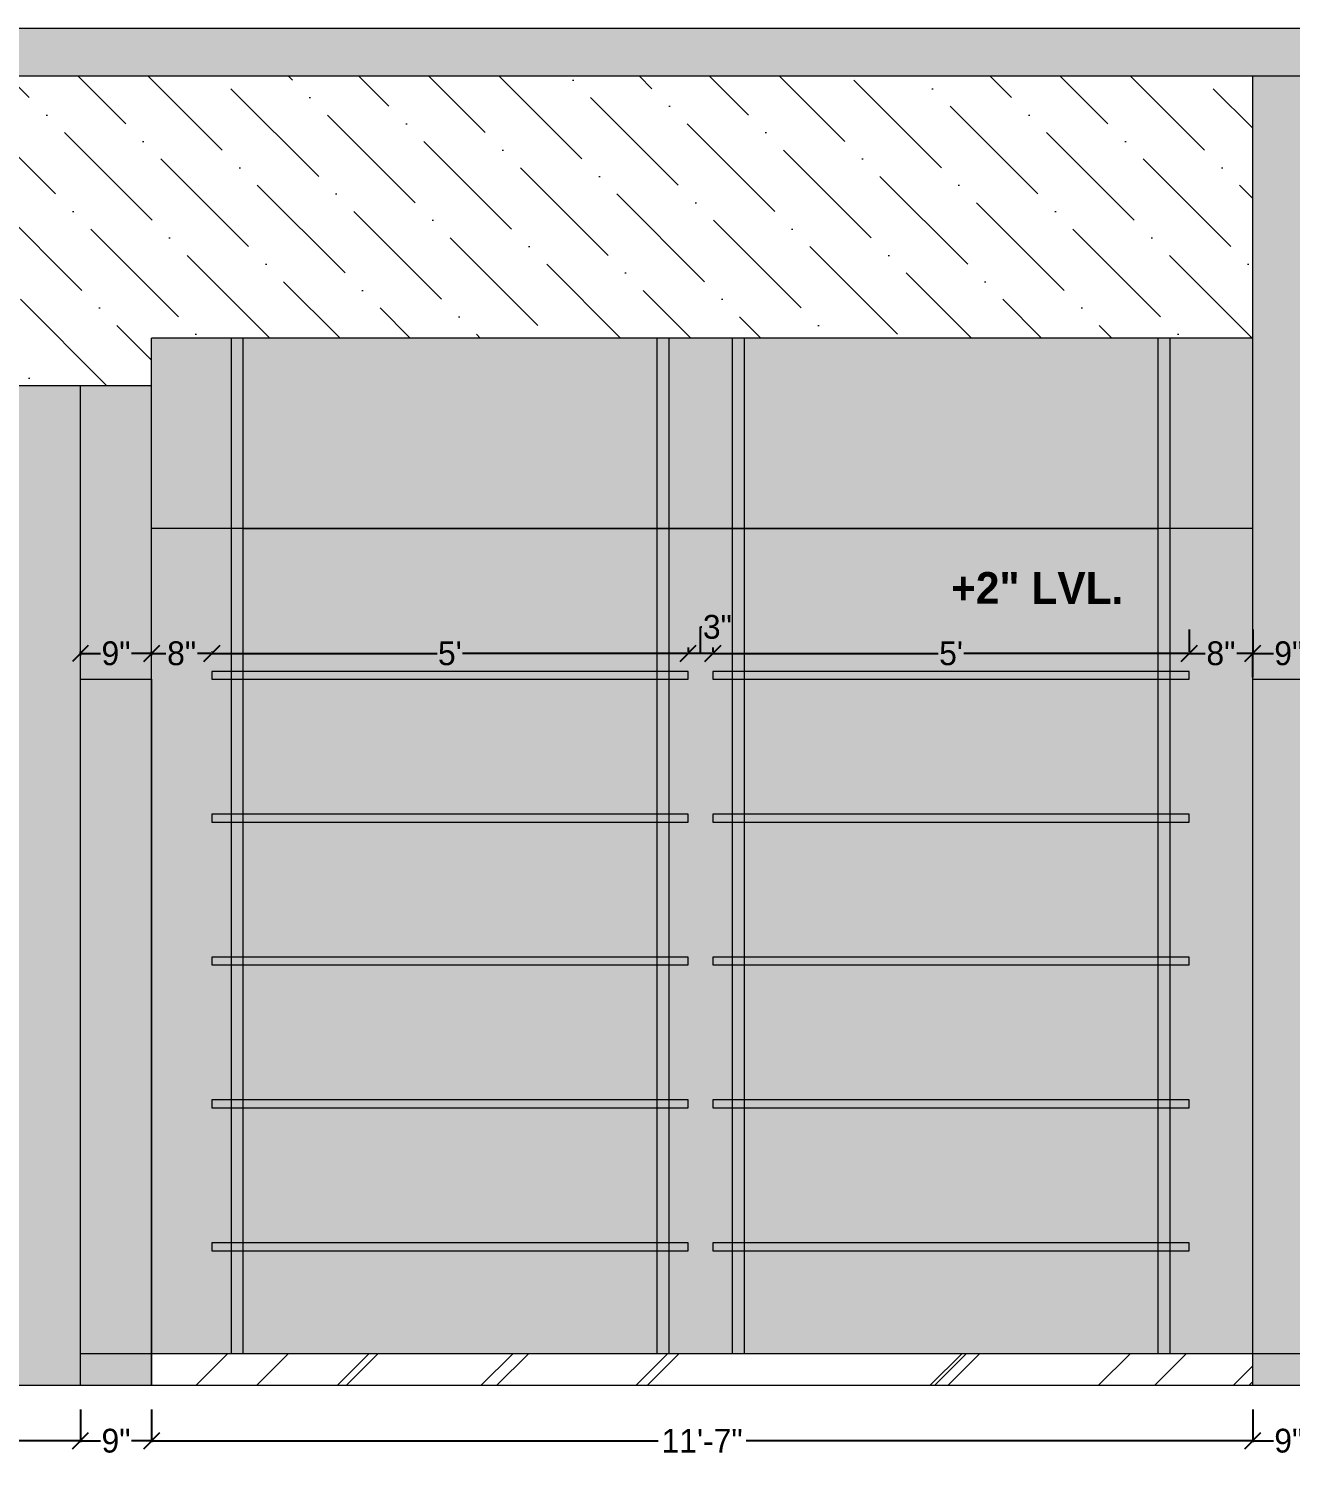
# Model space of a CAD drawing. Header units: inches. Extents: x 9636 to 21597, y -10243 to 557.
# Drawn here: x 20396.4 to 20555.3, y -3605.7 to -3425.8 of the extents above; entities that cross this region are included whole.
import ezdxf

# ---------------------------------------------------------------- set-up
doc = ezdxf.new("R2010")
doc.units = ezdxf.units.IN
doc.header["$MEASUREMENT"] = 0
doc.layers.add('IEL-HATCH-002', color=7, linetype='Continuous')
doc.styles.add('HEMI', font='stylu.ttf')
doc.styles.get("Standard").update_dxf_attribs({"font": 'arial.ttf'})
doc.dimstyles.get("Standard").update_dxf_attribs({"dimtxt": 0.18, "dimasz": 0.18, "dimexe": 0.18, "dimexo": 0.0625, "dimgap": 0.09, "dimtad": 0, "dimtih": 1, "dimtoh": 1, "dimdec": 0, "dimzin": 0, "dimdsep": 46, "dimlunit": 4, "dimtxsty": 'Standard', "dimcen": 0.09, "dimadec": 0, "dimazin": 0, "dimtfac": 1, "dimtdec": 0, "dimtofl": 0, "dimtmove": 0, "dimatfit": 3, "dimfxl": 1, "dimtolj": 1, "dimtzin": 0, "dimarcsym": 0})

# ---------------------------------------------------------------- blocks, each defined once
blk = doc.blocks.new('_Oblique')
at = {"color": 0, "linetype": 'ByBlock', "lineweight": -2}
blk.add_line((-0.5, -0.5), (0.5, 0.5), dxfattribs=at)
blk = doc.blocks.new('*D327')
at = {"color": 254, "lineweight": -2, "transparency": 16777216}
for p, q in [((20302.6, -3599.75), (20302.6, -3603.89)), ((20402.89, -3599.75), (20402.89, -3603.89))]:
    blk.add_line(p, q, dxfattribs=at)
at = {"color": 5, "lineweight": -2, "transparency": 16777216}
for p, q in [((20302.6, -3603.71), (20351.05, -3603.71)), ((20402.89, -3603.71), (20354.45, -3603.71))]:
    blk.add_line(p, q, dxfattribs=at)
at = {"layer": 'Defpoints', "color": 0, "transparency": 16777216}
for p in [(20302.6, -3596.75), (20402.89, -3596.75), (20402.89, -3603.71)]:
    blk.add_point(p, dxfattribs=at)
at = {"color": 5, "lineweight": -2, "transparency": 16777216, "xscale": 2, "yscale": 2, "zscale": 2, "rotation": 180}
blk.add_blockref('_Oblique', (20302.6, -3603.71), dxfattribs=at)
at = {"color": 5, "lineweight": -2, "transparency": 16777216, "xscale": 2, "yscale": 2, "zscale": 2}
blk.add_blockref('_Oblique', (20402.89, -3603.71), dxfattribs=at)
at = {"color": 5, "lineweight": 5, "transparency": 16777216, "insert": (20352.75, -3603.71), "char_height": 3, "attachment_point": 5, "style": 'HEMI'}
blk.add_mtext("\\A1;8'", dxfattribs=at)
blk = doc.blocks.new('*D328')
at = {"color": 254, "lineweight": -2, "transparency": 16777216}
for p, q in [((20402.89, -3599.75), (20402.89, -3603.89)), ((20411.87, -3599.75), (20411.87, -3603.89))]:
    blk.add_line(p, q, dxfattribs=at)
at = {"color": 5, "lineweight": -2, "transparency": 16777216}
for p, q in [((20402.89, -3603.71), (20405.44, -3603.71)), ((20411.87, -3603.71), (20409.32, -3603.71))]:
    blk.add_line(p, q, dxfattribs=at)
at = {"layer": 'Defpoints', "color": 0, "transparency": 16777216}
for p in [(20402.89, -3596.75), (20411.87, -3596.75), (20411.87, -3603.71)]:
    blk.add_point(p, dxfattribs=at)
at = {"color": 5, "lineweight": -2, "transparency": 16777216, "xscale": 2, "yscale": 2, "zscale": 2, "rotation": 180}
blk.add_blockref('_Oblique', (20402.89, -3603.71), dxfattribs=at)
at = {"color": 5, "lineweight": -2, "transparency": 16777216, "xscale": 2, "yscale": 2, "zscale": 2}
blk.add_blockref('_Oblique', (20411.87, -3603.71), dxfattribs=at)
at = {"color": 5, "lineweight": 5, "transparency": 16777216, "insert": (20407.38, -3603.71), "char_height": 3, "attachment_point": 5, "style": 'HEMI'}
blk.add_mtext('\\A1;9"', dxfattribs=at)
blk = doc.blocks.new('*D329')
at = {"color": 254, "lineweight": -2, "transparency": 16777216}
for p, q in [((20411.87, -3599.75), (20411.87, -3603.89)), ((20550.58, -3599.75), (20550.58, -3603.89))]:
    blk.add_line(p, q, dxfattribs=at)
at = {"color": 5, "lineweight": -2, "transparency": 16777216}
for p, q in [((20411.87, -3603.71), (20475.69, -3603.71)), ((20550.58, -3603.71), (20486.76, -3603.71))]:
    blk.add_line(p, q, dxfattribs=at)
at = {"layer": 'Defpoints', "color": 0, "transparency": 16777216}
for p in [(20411.87, -3596.75), (20550.58, -3596.75), (20550.58, -3603.71)]:
    blk.add_point(p, dxfattribs=at)
at = {"color": 5, "lineweight": -2, "transparency": 16777216, "xscale": 2, "yscale": 2, "zscale": 2, "rotation": 180}
blk.add_blockref('_Oblique', (20411.87, -3603.71), dxfattribs=at)
at = {"color": 5, "lineweight": -2, "transparency": 16777216, "xscale": 2, "yscale": 2, "zscale": 2}
blk.add_blockref('_Oblique', (20550.58, -3603.71), dxfattribs=at)
at = {"color": 5, "lineweight": 5, "transparency": 16777216, "insert": (20481.22, -3603.71), "char_height": 3, "attachment_point": 5, "style": 'HEMI'}
blk.add_mtext('\\A1;11\'-7"', dxfattribs=at)
blk = doc.blocks.new('*D330')
at = {"color": 254, "lineweight": -2, "transparency": 16777216}
for p, q in [((20550.58, -3599.75), (20550.58, -3603.89)), ((20559.68, -3599.75), (20559.68, -3603.89))]:
    blk.add_line(p, q, dxfattribs=at)
at = {"color": 5, "lineweight": -2, "transparency": 16777216}
for p, q in [((20550.58, -3603.71), (20553.19, -3603.71)), ((20559.68, -3603.71), (20557.07, -3603.71))]:
    blk.add_line(p, q, dxfattribs=at)
at = {"layer": 'Defpoints', "color": 0, "transparency": 16777216}
for p in [(20550.58, -3596.75), (20559.68, -3596.75), (20559.68, -3603.71)]:
    blk.add_point(p, dxfattribs=at)
at = {"color": 5, "lineweight": -2, "transparency": 16777216, "xscale": 2, "yscale": 2, "zscale": 2, "rotation": 180}
blk.add_blockref('_Oblique', (20550.58, -3603.71), dxfattribs=at)
at = {"color": 5, "lineweight": -2, "transparency": 16777216, "xscale": 2, "yscale": 2, "zscale": 2}
blk.add_blockref('_Oblique', (20559.68, -3603.71), dxfattribs=at)
at = {"color": 5, "lineweight": 5, "transparency": 16777216, "insert": (20555.13, -3603.71), "char_height": 3, "attachment_point": 5, "style": 'HEMI'}
blk.add_mtext('\\A1;9"', dxfattribs=at)
blk = doc.blocks.new('*D347')
at = {"color": 254, "lineweight": -2, "transparency": 16777216}
for p, q in [((20550.58, -3501.49), (20550.58, -3504.31)), ((20559.68, -3501.49), (20559.68, -3504.31))]:
    blk.add_line(p, q, dxfattribs=at)
at = {"color": 5, "lineweight": -2, "transparency": 16777216}
for p, q in [((20550.58, -3504.49), (20553.19, -3504.49)), ((20559.68, -3504.49), (20557.07, -3504.49))]:
    blk.add_line(p, q, dxfattribs=at)
at = {"layer": 'Defpoints', "color": 0, "transparency": 16777216}
for p in [(20550.58, -3504.49), (20550.58, -3504.49), (20559.68, -3504.49)]:
    blk.add_point(p, dxfattribs=at)
at = {"color": 5, "lineweight": -2, "transparency": 16777216, "xscale": 2, "yscale": 2, "zscale": 2, "rotation": 180}
blk.add_blockref('_Oblique', (20550.58, -3504.49), dxfattribs=at)
at = {"color": 5, "lineweight": -2, "transparency": 16777216, "xscale": 2, "yscale": 2, "zscale": 2}
blk.add_blockref('_Oblique', (20559.68, -3504.49), dxfattribs=at)
at = {"color": 5, "lineweight": 5, "transparency": 16777216, "insert": (20555.13, -3504.49), "char_height": 3, "attachment_point": 5, "style": 'HEMI'}
blk.add_mtext('\\A1;9"', dxfattribs=at)
blk = doc.blocks.new('*D349')
at = {"color": 254, "lineweight": -2, "transparency": 16777216}
for p, q in [((20542.58, -3501.49), (20542.58, -3504.31)), ((20550.58, -3507.49), (20550.58, -3504.67))]:
    blk.add_line(p, q, dxfattribs=at)
at = {"color": 5, "lineweight": -2, "transparency": 16777216}
for p, q in [((20542.58, -3504.49), (20544.59, -3504.49)), ((20550.58, -3504.49), (20548.57, -3504.49))]:
    blk.add_line(p, q, dxfattribs=at)
at = {"layer": 'Defpoints', "color": 0, "transparency": 16777216}
for p in [(20542.58, -3504.49), (20542.58, -3504.49), (20550.58, -3504.49)]:
    blk.add_point(p, dxfattribs=at)
at = {"color": 5, "lineweight": -2, "transparency": 16777216, "xscale": 2, "yscale": 2, "zscale": 2, "rotation": 180}
blk.add_blockref('_Oblique', (20542.58, -3504.49), dxfattribs=at)
at = {"color": 5, "lineweight": -2, "transparency": 16777216, "xscale": 2, "yscale": 2, "zscale": 2}
blk.add_blockref('_Oblique', (20550.58, -3504.49), dxfattribs=at)
at = {"color": 5, "lineweight": 5, "transparency": 16777216, "insert": (20546.58, -3504.49), "char_height": 3, "attachment_point": 5, "style": 'HEMI'}
blk.add_mtext('\\A1;8"', dxfattribs=at)
blk = doc.blocks.new('*D350')
at = {"color": 254, "lineweight": -2, "transparency": 16777216}
for p, q in [((20542.58, -3501.49), (20542.58, -3504.31)), ((20482.58, -3503.75), (20482.58, -3504.31))]:
    blk.add_line(p, q, dxfattribs=at)
at = {"color": 5, "lineweight": -2, "transparency": 16777216}
for p, q in [((20482.58, -3504.49), (20510.97, -3504.49)), ((20542.58, -3504.49), (20514.18, -3504.49))]:
    blk.add_line(p, q, dxfattribs=at)
at = {"layer": 'Defpoints', "color": 0, "transparency": 16777216}
for p in [(20482.58, -3504.49), (20542.58, -3504.49), (20482.58, -3506.75)]:
    blk.add_point(p, dxfattribs=at)
at = {"color": 5, "lineweight": -2, "transparency": 16777216, "xscale": 2, "yscale": 2, "zscale": 2, "rotation": 180}
blk.add_blockref('_Oblique', (20482.58, -3504.49), dxfattribs=at)
at = {"color": 5, "lineweight": -2, "transparency": 16777216, "xscale": 2, "yscale": 2, "zscale": 2}
blk.add_blockref('_Oblique', (20542.58, -3504.49), dxfattribs=at)
at = {"color": 5, "lineweight": 5, "transparency": 16777216, "insert": (20512.58, -3504.49), "char_height": 3, "attachment_point": 5, "style": 'HEMI'}
blk.add_mtext("\\A1;5'", dxfattribs=at)
blk = doc.blocks.new('*D351')
at = {"color": 5, "lineweight": -2, "transparency": 16777216}
for p, q in [((20481.01, -3504.49), (20481.01, -3501.16)), ((20481.01, -3501.16), (20481.19, -3501.16)), ((20482.58, -3504.49), (20479.44, -3504.49))]:
    blk.add_line(p, q, dxfattribs=at)
at = {"color": 254, "lineweight": -2, "transparency": 16777216}
for p, q in [((20479.44, -3503.75), (20479.44, -3504.31)), ((20482.58, -3503.75), (20482.58, -3504.31))]:
    blk.add_line(p, q, dxfattribs=at)
at = {"layer": 'Defpoints', "color": 0, "transparency": 16777216}
for p in [(20479.44, -3504.49), (20479.44, -3506.75), (20482.58, -3506.75)]:
    blk.add_point(p, dxfattribs=at)
at = {"color": 5, "lineweight": -2, "transparency": 16777216, "xscale": 2, "yscale": 2, "zscale": 2, "rotation": 180}
blk.add_blockref('_Oblique', (20479.44, -3504.49), dxfattribs=at)
at = {"color": 5, "lineweight": -2, "transparency": 16777216, "xscale": 2, "yscale": 2, "zscale": 2}
blk.add_blockref('_Oblique', (20482.58, -3504.49), dxfattribs=at)
at = {"color": 5, "lineweight": 5, "transparency": 16777216, "insert": (20483.14, -3501.16), "char_height": 3, "attachment_point": 5, "style": 'HEMI'}
blk.add_mtext('\\A1;3"', dxfattribs=at)
blk = doc.blocks.new('*D352')
at = {"color": 254, "lineweight": -2, "transparency": 16777216}
for p, q in [((20419.44, -3504.25), (20419.44, -3504.31)), ((20479.44, -3503.75), (20479.44, -3504.31))]:
    blk.add_line(p, q, dxfattribs=at)
at = {"color": 5, "lineweight": -2, "transparency": 16777216}
for p, q in [((20419.44, -3504.49), (20447.84, -3504.49)), ((20479.44, -3504.49), (20451.04, -3504.49))]:
    blk.add_line(p, q, dxfattribs=at)
at = {"layer": 'Defpoints', "color": 0, "transparency": 16777216}
for p in [(20419.44, -3504.49), (20479.44, -3506.75), (20419.44, -3507.25)]:
    blk.add_point(p, dxfattribs=at)
at = {"color": 5, "lineweight": -2, "transparency": 16777216, "xscale": 2, "yscale": 2, "zscale": 2, "rotation": 180}
blk.add_blockref('_Oblique', (20419.44, -3504.49), dxfattribs=at)
at = {"color": 5, "lineweight": -2, "transparency": 16777216, "xscale": 2, "yscale": 2, "zscale": 2}
blk.add_blockref('_Oblique', (20479.44, -3504.49), dxfattribs=at)
at = {"color": 5, "lineweight": 5, "transparency": 16777216, "insert": (20449.44, -3504.49), "char_height": 3, "attachment_point": 5, "style": 'HEMI'}
blk.add_mtext("\\A1;5'", dxfattribs=at)
blk = doc.blocks.new('*D353')
at = {"color": 254, "lineweight": -2, "transparency": 16777216}
for p, q in [((20411.87, -3504.75), (20411.87, -3504.31)), ((20419.44, -3504.25), (20419.44, -3504.31))]:
    blk.add_line(p, q, dxfattribs=at)
at = {"color": 5, "lineweight": -2, "transparency": 16777216}
for p, q in [((20411.87, -3504.49), (20413.66, -3504.49)), ((20419.44, -3504.49), (20417.65, -3504.49))]:
    blk.add_line(p, q, dxfattribs=at)
at = {"layer": 'Defpoints', "color": 0, "transparency": 16777216}
for p in [(20411.87, -3504.49), (20411.87, -3507.75), (20419.44, -3507.25)]:
    blk.add_point(p, dxfattribs=at)
at = {"color": 5, "lineweight": -2, "transparency": 16777216, "xscale": 2, "yscale": 2, "zscale": 2, "rotation": 180}
blk.add_blockref('_Oblique', (20411.87, -3504.49), dxfattribs=at)
at = {"color": 5, "lineweight": -2, "transparency": 16777216, "xscale": 2, "yscale": 2, "zscale": 2}
blk.add_blockref('_Oblique', (20419.44, -3504.49), dxfattribs=at)
at = {"color": 5, "lineweight": 5, "transparency": 16777216, "insert": (20415.65, -3504.49), "char_height": 3, "attachment_point": 5, "style": 'HEMI'}
blk.add_mtext('\\A1;8"', dxfattribs=at)
blk = doc.blocks.new('*D354')
at = {"color": 254, "lineweight": -2, "transparency": 16777216}
for p, q in [((20402.89, -3504.75), (20402.89, -3504.31)), ((20411.87, -3504.75), (20411.87, -3504.31))]:
    blk.add_line(p, q, dxfattribs=at)
at = {"color": 5, "lineweight": -2, "transparency": 16777216}
for p, q in [((20402.89, -3504.49), (20405.44, -3504.49)), ((20411.87, -3504.49), (20409.32, -3504.49))]:
    blk.add_line(p, q, dxfattribs=at)
at = {"layer": 'Defpoints', "color": 0, "transparency": 16777216}
for p in [(20402.89, -3504.49), (20402.89, -3507.75), (20411.87, -3507.75)]:
    blk.add_point(p, dxfattribs=at)
at = {"color": 5, "lineweight": -2, "transparency": 16777216, "xscale": 2, "yscale": 2, "zscale": 2, "rotation": 180}
blk.add_blockref('_Oblique', (20402.89, -3504.49), dxfattribs=at)
at = {"color": 5, "lineweight": -2, "transparency": 16777216, "xscale": 2, "yscale": 2, "zscale": 2}
blk.add_blockref('_Oblique', (20411.87, -3504.49), dxfattribs=at)
at = {"color": 5, "lineweight": 5, "transparency": 16777216, "insert": (20407.38, -3504.49), "char_height": 3, "attachment_point": 5, "style": 'HEMI'}
blk.add_mtext('\\A1;9"', dxfattribs=at)

msp = doc.modelspace()

# ---------------------------------------------------------------- hatches: boundary and pattern name
at = {"layer": 'IEL-HATCH-002', "lineweight": 5, "true_color": 0x939598, "transparency": 33554687}
h = msp.add_hatch(dxfattribs=at)
h.set_pattern_fill('AR-CONC', color=252)
h.set_pattern_definition([(50, (1578.567, 1683.233), (7.1726018, -0.6275213), [0.75, -8.25]), (355, (1578.567, 1683.233), (-1.3875133, 7.5219213), [0.6, -6.6]), (100.451444, (1579.165, 1683.1805), (5.7850885, 6.8944), [0.637402, -7.011421]), (46.1842, (1578.567, 1685.233), (10.6724133, -1.655193), [1.125, -12.375]), (96.635635, (1579.456, 1685.095), (9.3466195, 9.741186), [0.9561034, -10.5171376]), (351.184164, (1578.567, 1685.233), (9.3466195, 9.741186), [0.9, -9.9]), (21, (1579.567, 1684.733), (5.9690705, -4.0261889), [0.75, -8.25]), (326, (1579.567, 1684.733), (2.4331533, 7.2515005), [0.6, -6.6]), (71.451445, (1580.0645, 1684.397), (8.4022238, 3.2253115), [0.637402, -7.011421]), (37.5, (1578.567, 1683.2328), (0.12159855, 3.32893854), [0, -6.52, 0, -6.7, 0, -6.625]), (7.5, (1578.567, 1683.2328), (2.6306954, 3.9441171), [0, -3.82, 0, -6.37, 0, -2.525]), (327.5, (1576.337, 1683.2328), (5.33822436, -0.2255487), [0, -2.5, 0, -7.8, 0, -10.35]), (317.5, (1575.337, 1683.233), (5.8318617, 1.0010498), [0, -3.25, 0, -5.18, 0, -7.35])])
h.paths.add_polyline_path([(20729.57, -3425.75), (20293.62, -3425.75), (20293.62, -3431.75), (20729.57, -3431.75)])
at = {"layer": 'IEL-HATCH-002', "lineweight": 5, "true_color": 0xf6f1ef, "transparency": 33554687}
h = msp.add_hatch(color=7, dxfattribs=at)
h.dxf.hatch_style = 1
h.paths.add_polyline_path([(20402.89, -3507.75), (20402.89, -3470.75), (20302.6, -3470.75), (20302.6, -3596.75), (20402.89, -3596.75)])
h.paths.add_polyline_path([(20421.87, -3464.75), (20411.87, -3464.75), (20411.87, -3488.75), (20421.87, -3488.75)])
h.paths.add_polyline_path([(20475.51, -3464.75), (20423.37, -3464.75), (20423.37, -3488.75), (20475.51, -3488.75)])
h.paths.add_polyline_path([(20485.01, -3464.75), (20477.01, -3464.75), (20477.01, -3488.75), (20485.01, -3488.75)])
h.paths.add_polyline_path([(20538.64, -3464.75), (20486.51, -3464.75), (20486.51, -3488.75), (20538.64, -3488.75)])
h.paths.add_polyline_path([(20550.58, -3464.75), (20540.14, -3464.75), (20540.14, -3488.75), (20550.58, -3488.75)])
h.paths.add_polyline_path([(20569.68, -3464.75), (20559.68, -3464.75), (20559.68, -3488.75), (20569.68, -3488.75)])
h.paths.add_polyline_path([(20630.15, -3464.75), (20571.18, -3464.75), (20571.18, -3488.75), (20630.15, -3488.75)])
h.paths.add_polyline_path([(20639.65, -3464.75), (20631.65, -3464.75), (20631.65, -3488.75), (20639.65, -3488.75)])
h.paths.add_polyline_path([(20700.11, -3464.75), (20641.15, -3464.75), (20641.15, -3488.75), (20700.11, -3488.75)])
h.paths.add_polyline_path([(20711.61, -3464.75), (20701.61, -3464.75), (20701.61, -3488.75), (20711.61, -3488.75)])
h.paths.add_polyline_path([(20720.59, -3464.75), (20711.61, -3464.75), (20711.61, -3507.75), (20720.59, -3507.75)])
h.paths.add_polyline_path([(20559.68, -3464.75), (20550.58, -3464.75), (20550.58, -3507.75), (20559.68, -3507.75)])
h.paths.add_polyline_path([(20411.87, -3470.75), (20402.89, -3470.75), (20402.89, -3507.75), (20411.87, -3507.75)])
h.paths.add_polyline_path([(20559.68, -3431.75), (20550.58, -3431.75), (20550.58, -3464.75), (20559.68, -3464.75)])
at = {"layer": 'IEL-HATCH-002', "lineweight": 5, "true_color": 0xd7ebd2, "transparency": 33554687}
h = msp.add_hatch(dxfattribs=at)
h.set_pattern_fill('ANSI36', color=254, scale=50, angle=-90)
h.set_pattern_definition([(315, (1578.567, 1683.233), (12.1533978, -3.314563), [15.625, -3.125, 0, -3.125])])
h.paths.add_polyline_path([(20559.68, -3464.75), (20720.59, -3464.75), (20720.59, -3431.75), (20559.68, -3431.75)])
h.paths.add_polyline_path([(20550.58, -3431.75), (20302.6, -3431.75), (20302.6, -3470.75), (20411.87, -3470.75), (20411.87, -3464.75), (20550.58, -3464.75)])
at = {"layer": 'IEL-HATCH-002', "lineweight": 5, "true_color": 0xb7b72a, "transparency": 33554687}
h = msp.add_hatch(color=52, dxfattribs=at)
h.dxf.hatch_style = 1
h.paths.add_polyline_path([(20423.37, -3464.75), (20421.87, -3464.75), (20421.87, -3488.75), (20423.37, -3488.75)])
h.paths.add_polyline_path([(20423.37, -3488.75), (20421.87, -3488.75), (20421.87, -3506.75), (20423.37, -3506.75)])
h.paths.add_polyline_path([(20423.37, -3507.75), (20421.87, -3507.75), (20421.87, -3524.75), (20423.37, -3524.75)])
h.paths.add_polyline_path([(20423.37, -3506.75), (20421.87, -3506.75), (20421.87, -3507.75), (20423.37, -3507.75)])
h.paths.add_polyline_path([(20423.37, -3524.75), (20421.87, -3524.75), (20421.87, -3525.75), (20423.37, -3525.75)])
h.paths.add_polyline_path([(20423.37, -3525.75), (20421.87, -3525.75), (20421.87, -3542.75), (20423.37, -3542.75)])
h.paths.add_polyline_path([(20423.37, -3542.75), (20421.87, -3542.75), (20421.87, -3543.75), (20423.37, -3543.75)])
h.paths.add_polyline_path([(20423.37, -3543.75), (20421.87, -3543.75), (20421.87, -3560.75), (20423.37, -3560.75)])
h.paths.add_polyline_path([(20423.37, -3560.75), (20421.87, -3560.75), (20421.87, -3561.75), (20423.37, -3561.75)])
h.paths.add_polyline_path([(20423.37, -3561.75), (20421.87, -3561.75), (20421.87, -3578.75), (20423.37, -3578.75)])
h.paths.add_polyline_path([(20423.37, -3578.75), (20421.87, -3578.75), (20421.87, -3579.75), (20423.37, -3579.75)])
h.paths.add_polyline_path([(20423.37, -3579.75), (20421.87, -3579.75), (20421.87, -3592.75), (20423.37, -3592.75)])
h = msp.add_hatch(color=52, dxfattribs=at)
h.dxf.hatch_style = 1
h.paths.add_polyline_path([(20477.01, -3464.75), (20475.51, -3464.75), (20475.51, -3488.75), (20477.01, -3488.75)])
h.paths.add_polyline_path([(20477.01, -3488.75), (20475.51, -3488.75), (20475.51, -3506.75), (20477.01, -3506.75)])
h.paths.add_polyline_path([(20477.01, -3507.75), (20475.51, -3507.75), (20475.51, -3524.75), (20477.01, -3524.75)])
h.paths.add_polyline_path([(20477.01, -3506.75), (20475.51, -3506.75), (20475.51, -3507.75), (20477.01, -3507.75)])
h.paths.add_polyline_path([(20477.01, -3524.75), (20475.51, -3524.75), (20475.51, -3525.75), (20477.01, -3525.75)])
h.paths.add_polyline_path([(20477.01, -3525.75), (20475.51, -3525.75), (20475.51, -3542.75), (20477.01, -3542.75)])
h.paths.add_polyline_path([(20477.01, -3542.75), (20475.51, -3542.75), (20475.51, -3543.75), (20477.01, -3543.75)])
h.paths.add_polyline_path([(20477.01, -3543.75), (20475.51, -3543.75), (20475.51, -3560.75), (20477.01, -3560.75)])
h.paths.add_polyline_path([(20477.01, -3560.75), (20475.51, -3560.75), (20475.51, -3561.75), (20477.01, -3561.75)])
h.paths.add_polyline_path([(20477.01, -3561.75), (20475.51, -3561.75), (20475.51, -3578.75), (20477.01, -3578.75)])
h.paths.add_polyline_path([(20477.01, -3578.75), (20475.51, -3578.75), (20475.51, -3579.75), (20477.01, -3579.75)])
h.paths.add_polyline_path([(20477.01, -3579.75), (20475.51, -3579.75), (20475.51, -3592.75), (20477.01, -3592.75)])
h = msp.add_hatch(color=52, dxfattribs=at)
h.dxf.hatch_style = 1
h.paths.add_polyline_path([(20486.51, -3464.75), (20485.01, -3464.75), (20485.01, -3488.75), (20486.51, -3488.75)])
h.paths.add_polyline_path([(20486.51, -3488.75), (20485.01, -3488.75), (20485.01, -3506.75), (20486.51, -3506.75)])
h.paths.add_polyline_path([(20486.51, -3507.75), (20485.01, -3507.75), (20485.01, -3524.75), (20486.51, -3524.75)])
h.paths.add_polyline_path([(20486.51, -3506.75), (20485.01, -3506.75), (20485.01, -3507.75), (20486.51, -3507.75)])
h.paths.add_polyline_path([(20486.51, -3524.75), (20485.01, -3524.75), (20485.01, -3525.75), (20486.51, -3525.75)])
h.paths.add_polyline_path([(20486.51, -3525.75), (20485.01, -3525.75), (20485.01, -3542.75), (20486.51, -3542.75)])
h.paths.add_polyline_path([(20486.51, -3542.75), (20485.01, -3542.75), (20485.01, -3543.75), (20486.51, -3543.75)])
h.paths.add_polyline_path([(20486.51, -3543.75), (20485.01, -3543.75), (20485.01, -3560.75), (20486.51, -3560.75)])
h.paths.add_polyline_path([(20486.51, -3560.75), (20485.01, -3560.75), (20485.01, -3561.75), (20486.51, -3561.75)])
h.paths.add_polyline_path([(20486.51, -3561.75), (20485.01, -3561.75), (20485.01, -3578.75), (20486.51, -3578.75)])
h.paths.add_polyline_path([(20486.51, -3578.75), (20485.01, -3578.75), (20485.01, -3579.75), (20486.51, -3579.75)])
h.paths.add_polyline_path([(20486.51, -3579.75), (20485.01, -3579.75), (20485.01, -3592.75), (20486.51, -3592.75)])
h = msp.add_hatch(color=52, dxfattribs=at)
h.dxf.hatch_style = 1
h.paths.add_polyline_path([(20540.14, -3464.75), (20538.64, -3464.75), (20538.64, -3488.75), (20540.14, -3488.75)])
h.paths.add_polyline_path([(20540.14, -3488.75), (20538.64, -3488.75), (20538.64, -3506.75), (20540.14, -3506.75)])
h.paths.add_polyline_path([(20540.14, -3507.75), (20538.64, -3507.75), (20538.64, -3524.75), (20540.14, -3524.75)])
h.paths.add_polyline_path([(20540.14, -3506.75), (20538.64, -3506.75), (20538.64, -3507.75), (20540.14, -3507.75)])
h.paths.add_polyline_path([(20540.14, -3524.75), (20538.64, -3524.75), (20538.64, -3525.75), (20540.14, -3525.75)])
h.paths.add_polyline_path([(20540.14, -3525.75), (20538.64, -3525.75), (20538.64, -3542.75), (20540.14, -3542.75)])
h.paths.add_polyline_path([(20540.14, -3542.75), (20538.64, -3542.75), (20538.64, -3543.75), (20540.14, -3543.75)])
h.paths.add_polyline_path([(20540.14, -3543.75), (20538.64, -3543.75), (20538.64, -3560.75), (20540.14, -3560.75)])
h.paths.add_polyline_path([(20540.14, -3560.75), (20538.64, -3560.75), (20538.64, -3561.75), (20540.14, -3561.75)])
h.paths.add_polyline_path([(20540.14, -3561.75), (20538.64, -3561.75), (20538.64, -3578.75), (20540.14, -3578.75)])
h.paths.add_polyline_path([(20540.14, -3578.75), (20538.64, -3578.75), (20538.64, -3579.75), (20540.14, -3579.75)])
h.paths.add_polyline_path([(20540.14, -3579.75), (20538.64, -3579.75), (20538.64, -3592.75), (20540.14, -3592.75)])
at = {"layer": 'IEL-HATCH-002', "lineweight": 5, "true_color": 0x000000, "transparency": 33554687}
h = msp.add_hatch(color=18, dxfattribs=at)
h.dxf.hatch_style = 1
h.set_gradient(color1=(246, 241, 239), color2=(247, 242, 129), name='CURVED')
h.paths.add_polyline_path([(20550.58, -3488.75), (20550.58, -3478), (20411.87, -3478), (20411.87, -3488.75)])
at = {"layer": 'IEL-HATCH-002', "lineweight": 5, "true_color": 0xabd09f, "transparency": 33554687}
h = msp.add_hatch(color=253, dxfattribs=at)
h.dxf.hatch_style = 1
h.paths.add_polyline_path([(20475.51, -3488.75), (20423.37, -3488.75), (20423.37, -3506.75), (20475.51, -3506.75)])
h.paths.add_polyline_path([(20485.01, -3488.75), (20477.01, -3488.75), (20477.01, -3506.75), (20479.44, -3506.75), (20479.44, -3507.75), (20477.01, -3507.75), (20477.01, -3524.75), (20479.44, -3524.75), (20479.44, -3525.75), (20477.01, -3525.75), (20477.01, -3542.75), (20479.44, -3542.75), (20479.44, -3543.75), (20477.01, -3543.75), (20477.01, -3560.75), (20479.44, -3560.75), (20479.44, -3561.75), (20477.01, -3561.75), (20477.01, -3578.75), (20479.44, -3578.75), (20479.44, -3579.75), (20477.01, -3579.75), (20477.01, -3592.75), (20485.01, -3592.75), (20485.01, -3579.75), (20482.58, -3579.75), (20482.58, -3578.75), (20485.01, -3578.75), (20485.01, -3561.75), (20482.58, -3561.75), (20482.58, -3560.75), (20485.01, -3560.75), (20485.01, -3543.75), (20482.58, -3543.75), (20482.58, -3542.75), (20485.01, -3542.75), (20485.01, -3525.75), (20482.58, -3525.75), (20482.58, -3524.75), (20485.01, -3524.75), (20485.01, -3507.75), (20482.58, -3507.75), (20482.58, -3506.75), (20485.01, -3506.75)])
h.paths.add_polyline_path([(20475.51, -3507.75), (20423.37, -3507.75), (20423.37, -3524.75), (20475.51, -3524.75)])
h.paths.add_polyline_path([(20475.51, -3525.75), (20423.37, -3525.75), (20423.37, -3542.75), (20475.51, -3542.75)])
h.paths.add_polyline_path([(20475.51, -3543.75), (20423.37, -3543.75), (20423.37, -3560.75), (20475.51, -3560.75)])
h.paths.add_polyline_path([(20475.51, -3561.75), (20423.37, -3561.75), (20423.37, -3578.75), (20475.51, -3578.75)])
h.paths.add_polyline_path([(20475.51, -3579.75), (20423.37, -3579.75), (20423.37, -3592.75), (20475.51, -3592.75)])
h.paths.add_polyline_path([(20421.87, -3561.75), (20419.44, -3561.75), (20419.44, -3560.75), (20421.87, -3560.75), (20421.87, -3543.75), (20419.44, -3543.75), (20419.44, -3542.75), (20421.87, -3542.75), (20421.87, -3525.75), (20419.44, -3525.75), (20419.44, -3524.75), (20421.87, -3524.75), (20421.87, -3507.75), (20419.44, -3507.75), (20419.44, -3506.75), (20421.87, -3506.75), (20421.87, -3488.75), (20411.87, -3488.75), (20411.87, -3592.75), (20421.87, -3592.75), (20421.87, -3579.75), (20419.44, -3579.75), (20419.44, -3578.75), (20421.87, -3578.75)])
h.paths.add_polyline_path([(20538.64, -3488.75), (20486.51, -3488.75), (20486.51, -3506.75), (20538.64, -3506.75)])
h.paths.add_polyline_path([(20538.64, -3507.75), (20486.51, -3507.75), (20486.51, -3524.75), (20538.64, -3524.75)])
h.paths.add_polyline_path([(20538.64, -3525.75), (20486.51, -3525.75), (20486.51, -3542.75), (20538.64, -3542.75)])
h.paths.add_polyline_path([(20538.64, -3543.75), (20486.51, -3543.75), (20486.51, -3560.75), (20538.64, -3560.75)])
h.paths.add_polyline_path([(20538.64, -3561.75), (20486.51, -3561.75), (20486.51, -3578.75), (20538.64, -3578.75)])
h.paths.add_polyline_path([(20538.64, -3579.75), (20486.51, -3579.75), (20486.51, -3592.75), (20538.64, -3592.75)])
h.paths.add_polyline_path([(20550.58, -3507.75), (20550.58, -3488.75), (20540.14, -3488.75), (20540.14, -3506.75), (20542.58, -3506.75), (20542.58, -3507.75), (20540.14, -3507.75), (20540.14, -3524.75), (20542.58, -3524.75), (20542.58, -3525.75), (20540.14, -3525.75), (20540.14, -3542.75), (20542.58, -3542.75), (20542.58, -3543.75), (20540.14, -3543.75), (20540.14, -3560.75), (20542.58, -3560.75), (20542.58, -3561.75), (20540.14, -3561.75), (20540.14, -3578.75), (20542.58, -3578.75), (20542.58, -3579.75), (20540.14, -3579.75), (20540.14, -3592.75), (20550.58, -3592.75)])
at = {"layer": 'IEL-HATCH-002', "lineweight": 5, "true_color": 0xadddf7, "transparency": 33554687}
h = msp.add_hatch(color=141, dxfattribs=at)
h.dxf.hatch_style = 1
h.paths.add_polyline_path([(20479.44, -3506.75), (20419.44, -3506.75), (20419.44, -3507.75), (20479.44, -3507.75)])
h = msp.add_hatch(color=141, dxfattribs=at)
h.dxf.hatch_style = 1
h.paths.add_polyline_path([(20542.58, -3506.75), (20482.58, -3506.75), (20482.58, -3507.75), (20542.58, -3507.75)])
at = {"layer": 'IEL-HATCH-002', "lineweight": 5, "true_color": 0x000000, "transparency": 33554687}
h = msp.add_hatch(color=18, dxfattribs=at)
h.dxf.hatch_style = 1
h.set_gradient(color1=(147, 149, 152), name='HEMISPHERICAL')
h.paths.add_polyline_path([(20402.89, -3596.75), (20411.87, -3596.75), (20411.87, -3507.75), (20402.89, -3507.75)])
h.paths.add_polyline_path([(20550.58, -3596.75), (20559.68, -3596.75), (20559.68, -3507.75), (20550.58, -3507.75)])
h.paths.add_polyline_path([(20720.59, -3507.75), (20711.61, -3507.75), (20711.61, -3596.75), (20720.59, -3596.75)])
at = {"layer": 'IEL-HATCH-002', "lineweight": 5, "true_color": 0xadddf7, "transparency": 33554687}
h = msp.add_hatch(color=141, dxfattribs=at)
h.dxf.hatch_style = 1
h.paths.add_polyline_path([(20479.44, -3524.75), (20419.44, -3524.75), (20419.44, -3525.75), (20479.44, -3525.75)])
h = msp.add_hatch(color=141, dxfattribs=at)
h.dxf.hatch_style = 1
h.paths.add_polyline_path([(20542.58, -3524.75), (20482.58, -3524.75), (20482.58, -3525.75), (20542.58, -3525.75)])
h = msp.add_hatch(color=141, dxfattribs=at)
h.dxf.hatch_style = 1
h.paths.add_polyline_path([(20479.44, -3542.75), (20419.44, -3542.75), (20419.44, -3543.75), (20479.44, -3543.75)])
h = msp.add_hatch(color=141, dxfattribs=at)
h.dxf.hatch_style = 1
h.paths.add_polyline_path([(20542.58, -3542.75), (20482.58, -3542.75), (20482.58, -3543.75), (20542.58, -3543.75)])
h = msp.add_hatch(color=141, dxfattribs=at)
h.dxf.hatch_style = 1
h.paths.add_polyline_path([(20479.44, -3560.75), (20419.44, -3560.75), (20419.44, -3561.75), (20479.44, -3561.75)])
h = msp.add_hatch(color=141, dxfattribs=at)
h.dxf.hatch_style = 1
h.paths.add_polyline_path([(20542.58, -3560.75), (20482.58, -3560.75), (20482.58, -3561.75), (20542.58, -3561.75)])
h = msp.add_hatch(color=141, dxfattribs=at)
h.dxf.hatch_style = 1
h.paths.add_polyline_path([(20479.44, -3578.75), (20419.44, -3578.75), (20419.44, -3579.75), (20479.44, -3579.75)])
h = msp.add_hatch(color=141, dxfattribs=at)
h.dxf.hatch_style = 1
h.paths.add_polyline_path([(20542.58, -3578.75), (20482.58, -3578.75), (20482.58, -3579.75), (20542.58, -3579.75)])
at = {"layer": 'IEL-HATCH-002', "lineweight": 5, "true_color": 0x785745, "transparency": 33554687}
h = msp.add_hatch(dxfattribs=at)
h.set_pattern_fill('AR-RROOF', color=27, scale=20, angle=45)
h.set_pattern_definition([(45, (1578.567, 1683.233), (16.970563, 45.254834), [300, -40, 100, -20]), (45, (1590.305, 1709.113), (-32.951176, 4.666905), [60, -6.6, 120, -15]), (45, (1573.617, 1702.325), (64.063874, 83.014336), [160, -28, 80, -20])])
h.paths.add_polyline_path([(20550.58, -3592.75), (20475.51, -3592.75), (20411.87, -3592.75), (20411.87, -3596.75), (20550.58, -3596.75)])
h.paths.add_polyline_path([(20711.61, -3592.75), (20559.68, -3592.75), (20559.68, -3596.75), (20711.61, -3596.75)])

# ---------------------------------------------------------------- linework, layer by layer
at = {"color": 18, "lineweight": 5, "true_color": 0x000000}
for p, q in [((20729.57, -3425.75), (20293.62, -3425.75)), ((20729.57, -3431.75), (20293.62, -3431.75)), ((20550.58, -3596.75), (20550.58, -3431.75)), ((20411.87, -3596.75), (20411.87, -3464.75)), ((20550.58, -3464.75), (20411.87, -3464.75)), ((20421.87, -3464.75), (20421.87, -3592.75)), ((20423.37, -3464.75), (20423.37, -3592.75)), ((20475.51, -3464.75), (20475.51, -3592.75)), ((20477.01, -3464.75), (20477.01, -3592.75)), ((20485.01, -3464.75), (20485.01, -3592.75)), ((20486.51, -3464.75), (20486.51, -3592.75)), ((20538.64, -3464.75), (20538.64, -3592.75)), ((20540.14, -3464.75), (20540.14, -3592.75)), ((20411.87, -3470.75), (20302.6, -3470.75)), ((20402.89, -3596.75), (20402.89, -3470.75)), ((20550.58, -3488.75), (20411.87, -3488.75)), ((20423.37, -3488.75), (20538.64, -3488.75)), ((20423.37, -3488.75), (20475.51, -3488.75)), ((20475.51, -3592.75), (20402.89, -3592.75)), ((20720.59, -3592.75), (20411.87, -3592.75)), ((20550.58, -3592.75), (20475.51, -3592.75)), ((20729.57, -3596.75), (20293.62, -3596.75))]:
    msp.add_line(p, q, dxfattribs=at)
for points in [[(20419.44, -3507.75), (20479.44, -3507.75), (20479.44, -3506.75), (20419.44, -3506.75)], [(20482.58, -3507.75), (20542.58, -3507.75), (20542.58, -3506.75), (20482.58, -3506.75)], [(20402.89, -3507.75), (20411.87, -3507.75), (20411.87, -3596.75), (20402.89, -3596.75)], [(20419.44, -3525.75), (20479.44, -3525.75), (20479.44, -3524.75), (20419.44, -3524.75)], [(20482.58, -3525.75), (20542.58, -3525.75), (20542.58, -3524.75), (20482.58, -3524.75)], [(20419.44, -3543.75), (20479.44, -3543.75), (20479.44, -3542.75), (20419.44, -3542.75)], [(20482.58, -3543.75), (20542.58, -3543.75), (20542.58, -3542.75), (20482.58, -3542.75)], [(20419.44, -3561.75), (20479.44, -3561.75), (20479.44, -3560.75), (20419.44, -3560.75)], [(20482.58, -3561.75), (20542.58, -3561.75), (20542.58, -3560.75), (20482.58, -3560.75)], [(20419.44, -3579.75), (20479.44, -3579.75), (20479.44, -3578.75), (20419.44, -3578.75)], [(20482.58, -3579.75), (20542.58, -3579.75), (20542.58, -3578.75), (20482.58, -3578.75)]]:
    msp.add_lwpolyline(points, close=True, dxfattribs=at)
msp.add_lwpolyline([(20550.58, -3592.75), (20550.58, -3507.75), (20559.68, -3507.75), (20559.68, -3592.75)], dxfattribs=at)

# ---------------------------------------------------------------- texts
at = {"color": 177, "lineweight": 5, "true_color": 0x293189, "insert": (20512.58, -3494.24), "char_height": 4, "width": 77.6727, "attachment_point": 1, "rotation": 359.9906, "style": 'HEMI'}
msp.add_mtext('{\\fStylus BT|b1|i0|c0|p34;+2" LVL.}', dxfattribs=at)

# ---------------------------------------------------------------- dimensions: what is measured, and where the dimension line sits
at = {"color": 18, "lineweight": 5, "true_color": 0x000000}
for base, p1, p2, override, picture, middle in [((20479.44, -3504.49), (20482.58, -3506.75), (20479.44, -3506.75), {"dimtxt": 3, "dimasz": 2, "dimexo": 3, "dimtxsty": 'HEMI', "dimblk": 'Oblique', "dimcen": 0, "dimclrd": 5, "dimclre": 254, "dimclrt": 5, "dimtmove": 1, "dimldrblk": 'Oblique', "dimfxl": 0.03937, "dimarcsym": 1}, '*D351', (20481.28, -3501.16)), ((20402.89, -3504.49), (20411.87, -3507.75), (20402.89, -3507.75), {"dimtxt": 3, "dimasz": 2, "dimexo": 3, "dimtxsty": 'HEMI', "dimblk": 'Oblique', "dimcen": 0, "dimclrd": 5, "dimclre": 254, "dimclrt": 5, "dimtmove": 1, "dimldrblk": 'Oblique', "dimfxl": 0.03937, "dimarcsym": 1}, '*D354', (20407.38, -3504.49)), ((20411.87, -3504.49), (20419.44, -3507.25), (20411.87, -3507.75), {"dimtxt": 3, "dimasz": 2, "dimexo": 3, "dimtxsty": 'HEMI', "dimblk": 'Oblique', "dimcen": 0, "dimclrd": 5, "dimclre": 254, "dimclrt": 5, "dimtmove": 1, "dimldrblk": 'Oblique', "dimfxl": 0.03937, "dimarcsym": 1}, '*D353', (20415.65, -3504.49)), ((20419.44, -3504.49), (20479.44, -3506.75), (20419.44, -3507.25), {"dimtxt": 3, "dimasz": 2, "dimexo": 3, "dimtxsty": 'HEMI', "dimblk": 'Oblique', "dimcen": 0, "dimclrd": 5, "dimclre": 254, "dimclrt": 5, "dimtmove": 1, "dimldrblk": 'Oblique', "dimfxl": 0.03937, "dimarcsym": 1}, '*D352', (20449.44, -3504.49)), ((20482.58, -3504.49), (20542.58, -3504.49), (20482.58, -3506.75), {"dimtxt": 3, "dimasz": 2, "dimexo": 3, "dimtxsty": 'HEMI', "dimblk": 'Oblique', "dimcen": 0, "dimclrd": 5, "dimclre": 254, "dimclrt": 5, "dimtmove": 1, "dimldrblk": 'Oblique', "dimfxl": 0.03937, "dimarcsym": 1}, '*D350', (20512.58, -3504.49)), ((20542.58, -3504.49), (20550.58, -3504.49), (20542.58, -3504.49), {"dimtxt": 3, "dimasz": 2, "dimexo": 3, "dimtxsty": 'HEMI', "dimblk": 'Oblique', "dimcen": 0, "dimclrd": 5, "dimclre": 254, "dimclrt": 5, "dimldrblk": 'Oblique', "dimfxl": 0.03937, "dimarcsym": 1}, '*D349', (20546.58, -3504.49)), ((20550.58, -3504.49), (20559.68, -3504.49), (20550.58, -3504.49), {"dimtxt": 3, "dimasz": 2, "dimexo": 3, "dimtxsty": 'HEMI', "dimblk": 'Oblique', "dimcen": 0, "dimclrd": 5, "dimclre": 254, "dimclrt": 5, "dimldrblk": 'Oblique', "dimfxl": 0.03937, "dimarcsym": 1}, '*D347', (20555.13, -3504.49)), ((20411.87, -3603.71), (20402.89, -3596.75), (20411.87, -3596.75), {"dimtxt": 3, "dimasz": 2, "dimexo": 3, "dimtxsty": 'HEMI', "dimblk": 'Oblique', "dimcen": 0, "dimclrd": 5, "dimclre": 254, "dimclrt": 5, "dimtmove": 1, "dimldrblk": 'Oblique', "dimfxl": 0.03937, "dimarcsym": 1}, '*D328', (20407.38, -3603.71)), ((20550.58, -3603.71), (20411.87, -3596.75), (20550.58, -3596.75), {"dimtxt": 3, "dimasz": 2, "dimexo": 3, "dimtxsty": 'HEMI', "dimblk": 'Oblique', "dimcen": 0, "dimclrd": 5, "dimclre": 254, "dimclrt": 5, "dimtmove": 1, "dimldrblk": 'Oblique', "dimfxl": 0.03937, "dimarcsym": 1}, '*D329', (20481.22, -3603.71)), ((20559.68, -3603.71), (20550.58, -3596.75), (20559.68, -3596.75), {"dimtxt": 3, "dimasz": 2, "dimexo": 3, "dimtxsty": 'HEMI', "dimblk": 'Oblique', "dimcen": 0, "dimclrd": 5, "dimclre": 254, "dimclrt": 5, "dimtmove": 1, "dimldrblk": 'Oblique', "dimfxl": 0.03937, "dimarcsym": 1}, '*D330', (20555.13, -3603.71))]:
    dim = msp.add_linear_dim(base=base, p1=p1, p2=p2, dimstyle='Standard', override=override, dxfattribs=at)
    dim.commit()
    dim.dimension.update_dxf_attribs({"geometry": picture, "text_midpoint": middle})
dim = msp.add_linear_dim(base=(20402.89, -3603.71), p1=(20302.6, -3596.75), p2=(20402.89, -3596.75), text="8'", dimstyle='Standard', override={"dimtxt": 3, "dimasz": 2, "dimexo": 3, "dimtxsty": 'HEMI', "dimblk": 'Oblique', "dimcen": 0, "dimclrd": 5, "dimclre": 254, "dimclrt": 5, "dimldrblk": 'Oblique', "dimfxl": 0.03937, "dimarcsym": 1}, dxfattribs=at)
dim.commit()
dim.dimension.update_dxf_attribs({"geometry": '*D327', "text_midpoint": (20352.75, -3603.71)})

doc.saveas('drawing.dxf')
